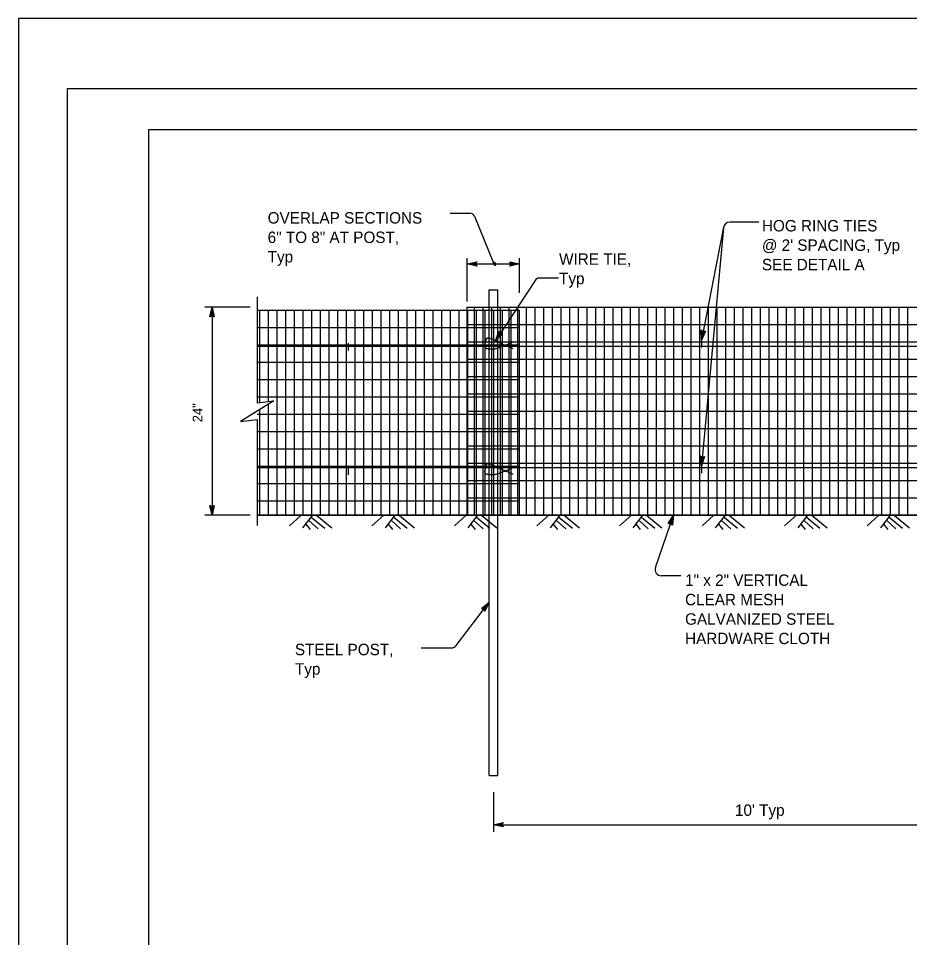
# Model space of a CAD drawing. Extents: x -894 to 866, y -472 to 714.
# Drawn here: x -894 to -348, y 150 to 714 of the extents above; entities that cross this region are included whole.
import ezdxf

# ---------------------------------------------------------------- set-up
doc = ezdxf.new("R2010")
doc.units = 0
for name, color, linetype in [('60 Nongeo Data', 7, 'Continuous'), ('border_PLOTTING-ELEMENTS', 7, 'Continuous'), ('border_rw_22x34_Cut_Lines', 7, 'Continuous'), ('border_SHEET', 7, 'Continuous'), ('mc_FENCE', 7, 'Continuous'), ('mc_FENCE-anno', 7, 'Continuous'), ('rd_PROFILE-OG', 7, 'Continuous')]:
    doc.layers.add(name, color=color, linetype=linetype)

# ---------------------------------------------------------------- blocks, each defined once
blk = doc.blocks.new('AHT')
at = {"layer": '60 Nongeo Data'}
blk.add_lwpolyline([(-5.9055, 1.3189), (0, 0), (-5.9059, -1.3094), (-5.6957, -0.9602), (-1.3693, -0.0035), (-5.6968, 0.9693), (-5.4886, 0.6205), (-2.7193, 0.002), (-5.4858, -0.6114), (-5.2756, -0.2622), (-4.0791, 0.0031), (-5.2799, 0.2713), (-5.1181, 0), (-5.9059, -1.3094), (-5.1181, 0)], close=True, dxfattribs=at)

msp = doc.modelspace()

# ---------------------------------------------------------------- linework, layer by layer
at = {"layer": 'border_PLOTTING-ELEMENTS'}
for points in [[(-894.04, -472.44), (865.96, -472.44), (865.96, 713.56), (-894.04, 713.56)], [(-864.04, 670.56), (835.96, 670.56), (835.96, -429.44), (-864.04, -429.44)]]:
    msp.add_lwpolyline(points, close=True, dxfattribs=at)
at = {"layer": 'border_rw_22x34_Cut_Lines'}
msp.add_lwpolyline([(-864.04, 670.56), (835.96, 670.56), (835.96, -429.44), (-864.04, -429.44)], close=True, dxfattribs=at)
at = {"layer": 'border_SHEET'}
for p, q in [((-814.04, 645.56), (810.96, 645.56)), ((-814.04, -404.44), (-814.04, 645.56))]:
    msp.add_line(p, q, dxfattribs=at)
at = {"layer": 'mc_FENCE'}
for p, q in [((-605.68, 249.83), (-605.68, 547.32)), ((-605.68, 547.32), (-600.36, 547.32)), ((-600.36, 249.83), (-600.36, 547.32)), ((-747.68, 543.08), (-747.68, 478.05)), ((-619.02, 536.7), (81.04, 536.7)), ((-619.02, 409.2), (-619.02, 536.7)), ((-614.87, 536.7), (-614.87, 409.2)), ((-609.56, 536.7), (-609.56, 409.2)), ((-604.25, 536.7), (-604.25, 409.2)), ((-598.94, 536.7), (-598.94, 409.2)), ((-593.62, 536.7), (-593.62, 409.2)), ((-588.31, 536.7), (-588.31, 409.2)), ((-583, 536.7), (-583, 409.2)), ((-577.69, 536.7), (-577.69, 409.2)), ((-572.37, 536.7), (-572.37, 409.2)), ((-567.06, 536.7), (-567.06, 409.2)), ((-561.75, 536.7), (-561.75, 409.2)), ((-556.44, 536.7), (-556.44, 409.2)), ((-551.12, 536.7), (-551.12, 409.2)), ((-545.81, 536.7), (-545.81, 409.2)), ((-540.5, 536.7), (-540.5, 409.2)), ((-535.19, 536.7), (-535.19, 409.2)), ((-529.88, 536.7), (-529.88, 409.2)), ((-524.56, 536.7), (-524.56, 409.2)), ((-519.25, 536.7), (-519.25, 409.2)), ((-513.94, 536.7), (-513.94, 409.2)), ((-508.63, 536.7), (-508.63, 409.2)), ((-503.31, 536.7), (-503.31, 409.2)), ((-498, 536.7), (-498, 409.2)), ((-492.69, 536.7), (-492.69, 409.2)), ((-487.38, 536.7), (-487.38, 409.2)), ((-482.07, 536.7), (-482.07, 409.2)), ((-476.75, 536.7), (-476.75, 409.2)), ((-471.44, 536.7), (-471.44, 409.2)), ((-466.13, 536.7), (-466.13, 409.2)), ((-460.82, 536.7), (-460.82, 409.2)), ((-455.5, 536.7), (-455.5, 409.2)), ((-450.19, 536.7), (-450.19, 409.2)), ((-444.88, 536.7), (-444.88, 409.2)), ((-439.57, 536.7), (-439.57, 409.2)), ((-434.25, 536.7), (-434.25, 409.2)), ((-428.94, 536.7), (-428.94, 409.2)), ((-423.63, 536.7), (-423.63, 409.2)), ((-418.32, 536.7), (-418.32, 409.2)), ((-413.01, 536.7), (-413.01, 409.2)), ((-407.69, 536.7), (-407.69, 409.2)), ((-402.38, 536.7), (-402.38, 409.2)), ((-397.07, 536.7), (-397.07, 409.2)), ((-391.76, 536.7), (-391.76, 409.2)), ((-386.44, 536.7), (-386.44, 409.2)), ((-381.13, 536.7), (-381.13, 409.2)), ((-375.82, 536.7), (-375.82, 409.2)), ((-370.51, 536.7), (-370.51, 409.2)), ((-365.19, 536.7), (-365.19, 409.2)), ((-359.88, 536.7), (-359.88, 409.2)), ((-354.57, 536.7), (-354.57, 409.2)), ((-349.26, 536.7), (-349.26, 409.2)), ((-747.68, 534.85), (-587.02, 534.85)), ((-746.39, 534.85), (-746.39, 478.21)), ((-741.08, 534.85), (-741.08, 478.87)), ((-735.76, 534.85), (-735.76, 409.2)), ((-730.45, 534.85), (-730.45, 409.2)), ((-725.14, 534.85), (-725.14, 409.2)), ((-719.83, 534.85), (-719.83, 409.2)), ((-714.51, 534.85), (-714.51, 409.2)), ((-709.2, 534.85), (-709.2, 409.2)), ((-703.89, 534.85), (-703.89, 409.2)), ((-698.58, 534.85), (-698.58, 409.2)), ((-693.27, 534.85), (-693.27, 409.2)), ((-687.95, 534.85), (-687.95, 409.2)), ((-682.64, 534.85), (-682.64, 409.2)), ((-677.33, 534.85), (-677.33, 409.2)), ((-672.02, 534.85), (-672.02, 409.2)), ((-666.7, 534.85), (-666.7, 409.2)), ((-661.39, 534.85), (-661.39, 409.2)), ((-656.08, 534.85), (-656.08, 409.2)), ((-650.77, 534.85), (-650.77, 409.2)), ((-645.46, 534.85), (-645.46, 409.2)), ((-640.14, 534.85), (-640.14, 409.2)), ((-634.83, 534.85), (-634.83, 409.2)), ((-629.52, 534.85), (-629.52, 409.2)), ((-624.21, 534.85), (-624.21, 409.2)), ((-618.89, 534.85), (-618.89, 409.2)), ((-613.58, 534.85), (-613.58, 409.2)), ((-608.27, 534.85), (-608.27, 409.2)), ((-602.96, 534.85), (-602.96, 409.2)), ((-597.64, 534.85), (-597.64, 409.2)), ((-592.33, 534.85), (-592.33, 409.2)), ((-587.02, 409.2), (-587.02, 534.85)), ((-747.68, 524.23), (-587.02, 524.23)), ((-619.02, 526.08), (81.04, 526.08)), ((-747.68, 513.61), (-587.02, 513.61)), ((-747.68, 512.79), (81.04, 512.79)), ((-692.04, 514.57), (-692.04, 510.08)), ((-619.02, 515.46), (81.04, 515.46)), ((-475.52, 516.42), (-475.52, 511.93)), ((-747.68, 502.99), (-587.02, 502.99)), ((-619.02, 504.84), (81.04, 504.84)), ((-747.68, 492.36), (-587.02, 492.36)), ((-619.02, 494.22), (81.04, 494.22)), ((-747.68, 481.74), (-587.02, 481.74)), ((-619.02, 483.6), (81.04, 483.6)), ((-746.39, 473.75), (-746.39, 409.2)), ((-741.08, 477.08), (-741.08, 409.2)), ((-747.68, 471.12), (-587.02, 471.12)), ((-747.68, 467.85), (-747.68, 402.82)), ((-619.02, 472.98), (81.04, 472.98)), ((-619.02, 462.36), (81.04, 462.36)), ((-747.68, 460.5), (-587.02, 460.5)), ((-619.02, 451.74), (81.04, 451.74)), ((-747.68, 449.88), (-587.02, 449.88)), ((-747.68, 439.26), (-587.02, 439.26)), ((-619.02, 441.11), (81.04, 441.11)), ((-475.52, 439.46), (-475.52, 434.96)), ((-747.68, 438.46), (81.04, 438.46)), ((-692.04, 438.45), (-692.04, 433.96)), ((-747.68, 428.64), (-587.02, 428.64)), ((-619.02, 430.49), (81.04, 430.49)), ((-747.68, 418.02), (-587.02, 418.02)), ((-619.02, 419.87), (81.04, 419.87)), ((-747.68, 409.2), (81.04, 409.2)), ((-605.68, 249.83), (-600.36, 249.83))]:
    msp.add_line(p, q, dxfattribs=at)
msp.add_lwpolyline([(-747.68, 478.05), (-737.48, 479.32), (-757.88, 466.57), (-747.68, 467.85)], dxfattribs=at)
for points in [[(-591.52, 514.93), (-599.89, 511.52), (-603.44, 510.66), (-607.92, 511.24), (-608.31, 512.95), (-607.78, 515.45), (-607.04, 518.4), (-602.86, 516.75), (-597.27, 513.94), (-591.03, 511.24)], [(-591.52, 437.98), (-599.89, 434.56), (-603.44, 433.71), (-607.92, 434.29), (-608.31, 435.99), (-607.78, 438.5), (-607.04, 441.45), (-602.86, 439.79), (-597.27, 436.99), (-591.03, 434.29)]]:
    msp.add_open_spline(points, degree=2, dxfattribs=at)
at = {"layer": 'mc_FENCE-anno'}
for p, q in [((-629.61, 594.26), (-617.45, 594.26)), ((-614.67, 592.39), (-603.23, 564.2)), ((-462.02, 585.66), (-475.52, 516.42)), ((-440.48, 588.75), (-458.26, 588.75)), ((-462.07, 585.28), (-475.52, 439.46)), ((-619.02, 540.2), (-619.02, 566.65)), ((-619.02, 563.15), (-587.02, 563.15)), ((-587.02, 545.5), (-587.02, 566.65)), ((-577.5, 553.07), (-601.77, 516.13)), ((-563.06, 554.42), (-574.99, 554.42)), ((-752.14, 536.7), (-779.84, 536.7)), ((-775.37, 536.7), (-775.37, 409.2)), ((-752.14, 409.2), (-779.84, 409.2)), ((-503.8, 377.22), (-492.69, 409.2)), ((-488.25, 372.14), (-500.19, 372.14)), ((-625.8, 329.43), (-605.68, 355.88)), ((-647.3, 327.92), (-628.84, 327.92)), ((-603.02, 239.55), (-603.02, 215.14)), ((-603.02, 219.6), (-284.27, 219.6))]:
    msp.add_line(p, q, dxfattribs=at)
msp.add_lwpolyline([(-603.23, 564.2), (-603.2, 564.19), (-603.22, 564.17), (-603.22, 564.11), (-603.09, 563.78), (-603.08, 563.73), (-603.06, 563.68), (-603.06, 563.65), (-603.06, 563.61), (-603.03, 563.56), (-603.01, 563.5), (-603, 563.45), (-602.98, 563.42), (-602.97, 563.39), (-602.93, 563.31), (-602.9, 563.18), (-602.87, 563.12), (-602.86, 563.09), (-602.84, 563.06), (-602.82, 563.02), (-602.79, 562.98), (-602.78, 562.95), (-602.76, 562.91), (-602.75, 562.9), (-602.72, 562.85), (-602.65, 562.8), (-602.64, 562.76), (-602.59, 562.73), (-602.57, 562.71), (-602.54, 562.7), (-602.51, 562.66), (-602.5, 562.63), (-602.48, 562.63), (-602.46, 562.6), (-602.43, 562.57), (-602.43, 562.55), (-602.42, 562.54), (-602.35, 562.46), (-602.31, 562.43), (-602.26, 562.4), (-602.24, 562.4), (-602.21, 562.38), (-602.21, 562.37), (-602.2, 562.37), (-602.17, 562.33), (-602.13, 562.32), (-602.12, 562.32), (-602.1, 562.32), (-602.09, 562.3), (-602.07, 562.3), (-602.04, 562.3), (-602.03, 562.29), (-602.01, 562.29), (-601.99, 562.29), (-601.98, 562.29), (-601.95, 562.29), (-601.92, 562.29), (-601.9, 562.29), (-601.88, 562.29), (-601.85, 562.29), (-601.84, 562.3), (-601.82, 562.3), (-601.76, 562.35), (-601.71, 562.41), (-601.71, 562.43), (-601.71, 562.44), (-601.7, 562.46), (-601.7, 562.49), (-601.68, 562.51), (-601.66, 562.55), (-601.65, 562.59), (-601.65, 562.62), (-601.65, 562.65), (-601.63, 562.73), (-601.63, 562.79), (-601.63, 562.82), (-601.63, 562.85), (-601.63, 562.88), (-601.63, 562.93), (-601.63, 562.96), (-601.63, 563.02), (-601.63, 563.06), (-601.63, 563.09), (-601.65, 563.12), (-601.65, 563.15), (-601.7, 563.24), (-601.71, 563.31), (-601.73, 563.37), (-601.76, 563.4), (-601.76, 563.42), (-601.79, 563.45), (-601.84, 563.51), (-601.85, 563.54), (-601.87, 563.56), (-601.9, 563.59), (-601.92, 563.62), (-601.93, 563.64), (-601.99, 563.71), (-602.04, 563.76), (-602.07, 563.78), (-602.1, 563.81), (-602.13, 563.84), (-602.17, 563.86), (-602.2, 563.87), (-602.21, 563.87), (-602.24, 563.9), (-602.26, 563.92), (-602.28, 563.92), (-602.34, 563.95), (-602.42, 563.97), (-602.45, 563.98), (-602.5, 564), (-602.53, 564.01), (-602.54, 564.01), (-602.57, 564.01), (-602.59, 564.03), (-602.62, 564.03), (-602.67, 564.04), (-602.68, 564.04), (-602.72, 564.06), (-602.78, 564.08), (-602.82, 564.09), (-602.89, 564.11), (-602.92, 564.12), (-602.97, 564.15), (-603, 564.17), (-603.04, 564.19), (-603.06, 564.19), (-603.08, 564.19), (-603.09, 564.19), (-603.11, 564.19), (-603.14, 564.22), (-603.17, 564.22), (-603.19, 564.22), (-603.2, 564.22), (-603.2, 564.23), (-603.22, 564.23), (-603.23, 564.23), (-603.25, 564.23), (-603.26, 564.23), (-603.26, 564.23)], dxfattribs=at)
for points in [[(-776.69, 530.8), (-775.37, 536.7), (-774.06, 530.8), (-774.41, 531.01), (-775.37, 535.33), (-776.34, 531), (-775.99, 531.21), (-775.38, 533.98), (-774.76, 531.22), (-775.11, 531.43), (-775.38, 532.62), (-775.65, 531.42), (-775.37, 531.58), (-774.06, 530.8), (-775.37, 531.58)], [(-597.42, 520.35), (-601.77, 516.13), (-599.62, 521.79), (-599.44, 521.42), (-601.02, 517.28), (-597.83, 520.36), (-598.23, 520.38), (-600.27, 518.41), (-599.26, 521.06), (-599.09, 520.69), (-599.52, 519.54), (-598.64, 520.4), (-598.96, 520.41), (-599.62, 521.79), (-598.96, 520.41)], [(-473.1, 521.97), (-475.52, 516.42), (-475.68, 522.47), (-475.37, 522.2), (-475.26, 517.77), (-473.48, 521.83), (-473.86, 521.69), (-475, 519.09), (-475.07, 521.93), (-474.77, 521.65), (-474.74, 520.43), (-474.24, 521.55), (-474.54, 521.45), (-475.68, 522.47), (-474.54, 521.45)], [(-473.66, 445.22), (-475.52, 439.46), (-476.28, 445.46), (-475.95, 445.22), (-475.4, 440.82), (-474.03, 445.04), (-474.4, 444.86), (-475.27, 442.16), (-475.62, 444.98), (-475.3, 444.73), (-475.14, 443.52), (-474.76, 444.69), (-475.05, 444.55), (-476.28, 445.46), (-475.05, 444.55)], [(-774.05, 415.1), (-775.37, 409.2), (-776.68, 415.1), (-776.33, 414.89), (-775.38, 410.56), (-774.4, 414.89), (-774.75, 414.68), (-775.37, 411.91), (-775.99, 414.68), (-775.64, 414.47), (-775.37, 413.27), (-775.1, 414.47), (-775.37, 414.31), (-776.68, 415.1), (-775.37, 414.31)], [(-495.87, 404.05), (-492.69, 409.2), (-493.39, 403.19), (-493.65, 403.5), (-493.14, 407.9), (-495.48, 404.13), (-495.08, 404.21), (-493.58, 406.63), (-493.91, 403.81), (-494.17, 404.13), (-494.03, 405.34), (-494.68, 404.3), (-494.37, 404.36), (-493.39, 403.19), (-494.37, 404.36)], [(-610.3, 351.98), (-605.68, 355.88), (-608.21, 350.39), (-608.36, 350.77), (-606.5, 354.79), (-609.9, 351.93), (-609.49, 351.89), (-607.32, 353.72), (-608.51, 351.15), (-608.66, 351.52), (-608.15, 352.64), (-609.09, 351.84), (-608.77, 351.81), (-608.21, 350.39), (-608.77, 351.81)], [(-597.11, 218.28), (-603.02, 219.6), (-597.11, 220.91), (-597.32, 220.56), (-601.65, 219.61), (-597.32, 218.63), (-597.53, 218.98), (-600.3, 219.6), (-597.53, 220.21), (-597.74, 219.87), (-598.94, 219.6), (-597.74, 219.33), (-597.9, 219.6), (-597.11, 220.91), (-597.9, 219.6)]]:
    msp.add_lwpolyline(points, close=True, dxfattribs=at)
for centre, radius, start, end in [((-617.45, 591.26), 3, 22.0879, 90), ((-458.26, 584.93), 3.82, 90, 174.729), ((-574.99, 551.42), 3, 90, 146.6936), ((-500.19, 375.96), 3.82, 160.8392, 270), ((-628.84, 331.74), 3.82, 270, 322.7396)]:
    msp.add_arc(centre, radius, start, end, dxfattribs=at)
at = {"layer": 'rd_PROFILE-OG'}
for p, q in [((-328.01, 409.2), (-747.68, 409.2)), ((-720.76, 409.21), (-728.04, 402.74)), ((-713.94, 409.16), (-719.93, 401.54)), ((-716.06, 405.92), (-710.45, 400.81)), ((-714.58, 408.02), (-706.37, 401.26)), ((-711.23, 409.13), (-702.04, 401.57)), ((-670.2, 409.21), (-677.47, 402.74)), ((-663.37, 409.16), (-669.36, 401.54)), ((-665.49, 405.92), (-659.89, 400.81)), ((-664.02, 408.02), (-655.8, 401.26)), ((-660.66, 409.13), (-651.47, 401.57)), ((-619.63, 409.21), (-626.91, 402.74)), ((-612.81, 409.16), (-618.8, 401.54)), ((-614.93, 405.92), (-609.32, 400.81)), ((-613.45, 408.02), (-605.24, 401.26)), ((-610.1, 409.13), (-600.91, 401.57)), ((-569.07, 409.21), (-576.34, 402.74)), ((-562.24, 409.16), (-568.23, 401.54)), ((-564.36, 405.92), (-558.76, 400.81)), ((-562.89, 408.02), (-554.67, 401.26)), ((-559.53, 409.13), (-550.34, 401.57)), ((-518.5, 409.21), (-525.77, 402.74)), ((-511.68, 409.16), (-517.67, 401.54)), ((-513.8, 405.92), (-508.19, 400.81)), ((-512.32, 408.02), (-504.11, 401.26)), ((-508.97, 409.13), (-499.78, 401.57)), ((-467.94, 409.21), (-475.21, 402.74)), ((-461.11, 409.16), (-467.1, 401.54)), ((-463.23, 405.92), (-457.63, 400.81)), ((-461.76, 408.02), (-453.54, 401.26)), ((-458.4, 409.13), (-449.21, 401.57)), ((-417.37, 409.21), (-424.64, 402.74)), ((-410.55, 409.16), (-416.54, 401.54)), ((-412.67, 405.92), (-407.06, 400.81)), ((-411.19, 408.02), (-402.98, 401.26)), ((-407.84, 409.13), (-398.65, 401.57)), ((-366.81, 409.21), (-374.08, 402.74)), ((-359.98, 409.16), (-365.97, 401.54)), ((-362.1, 405.92), (-356.5, 400.81)), ((-360.63, 408.02), (-352.41, 401.26)), ((-357.27, 409.13), (-348.08, 401.57)), ((-718.02, 403.73), (-715.39, 400.5)), ((-667.46, 403.73), (-664.83, 400.5)), ((-616.89, 403.73), (-614.26, 400.5)), ((-566.33, 403.73), (-563.7, 400.5)), ((-515.76, 403.73), (-513.13, 400.5)), ((-465.19, 403.73), (-462.57, 400.5)), ((-414.63, 403.73), (-412, 400.5)), ((-364.06, 403.73), (-361.44, 400.5))]:
    msp.add_line(p, q, dxfattribs=at)

# ---------------------------------------------------------------- block references
at = {"layer": 'mc_FENCE-anno', "xscale": 1.000355576626763, "yscale": 0.9987444355667161, "rotation": 180}
msp.add_blockref('AHT', (-619.02, 563.15), dxfattribs=at)
at = {"layer": 'mc_FENCE-anno', "xscale": 1.000355576626763, "yscale": 0.9987444355667161}
msp.add_blockref('AHT', (-587.02, 563.15), dxfattribs=at)

# ---------------------------------------------------------------- texts
at = {"layer": 'mc_FENCE-anno'}
for s, p in [('OVERLAP SECTIONS', (-741.32, 587.86)), ('HOG RING TIES', (-438.53, 583.05)), ('6" TO 8" AT POST,', (-741.32, 575.96)), ("@ 2' SPACING, Typ", (-438.53, 571.15)), ('Typ', (-741.32, 564.06)), ('WIRE TIE,', (-562.8, 562.61)), ('SEE DETAIL A', (-438.53, 559.25)), ('Typ', (-562.8, 550.71)), ('1" x 2" VERTICAL ', (-485.62, 365.92)), ('CLEAR MESH', (-485.62, 354.02)), ('GALVANIZED STEEL ', (-485.62, 342.12)), ('HARDWARE CLOTH', (-485.62, 330.22)), ('STEEL POST,', (-724.63, 323.44)), ('Typ', (-724.63, 311.54)), ("10' Typ", (-455.04, 225.03))]:
    msp.add_text(s, height=7, dxfattribs=at).set_placement(p)
msp.add_text('24"', height=5.95, rotation=90, dxfattribs=at).set_placement((-781.32, 466.15))

doc.saveas('drawing.dxf')
